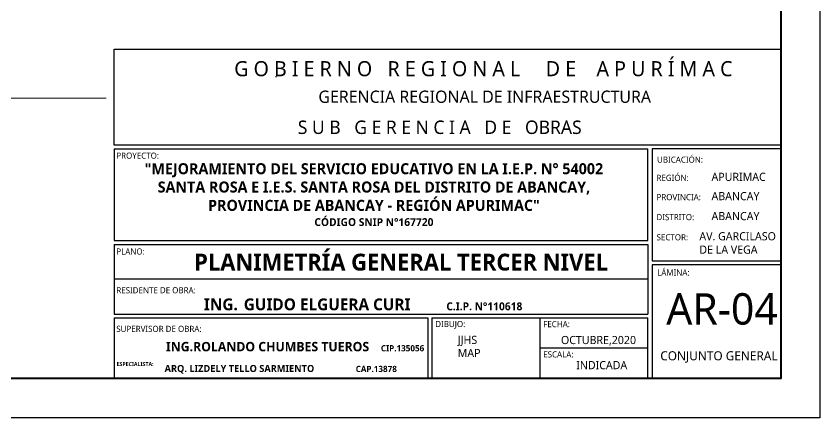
# Model space of a CAD drawing. Header units: millimetres. Extents: x 1 to 121, y 0 to 90.
# Drawn here: x 100.26 to 120.76, y -0.05 to 10.19 of the extents above; entities that cross this region are included whole.
import ezdxf

# ---------------------------------------------------------------- set-up
doc = ezdxf.new("R2010")
doc.units = ezdxf.units.MM
for name, color, linetype, lineweight in [('cotas', 7, 'Continuous', 5), ('LINEAS_IND.', 252, 'Continuous', 5), ('Membrete', 250, 'Continuous', 15)]:
    doc.layers.add(name, color=color, linetype=linetype, lineweight=lineweight)
doc.styles.add('Generales', font='trebuc.ttf', dxfattribs={"height": 0.1})

msp = doc.modelspace()

# ---------------------------------------------------------------- linework, layer by layer
at = {"color": 7}
msp.add_lwpolyline([(0.76, 89.953), (120.76, 89.953), (120.76, -0.047), (0.76, -0.047), (0.76, 89.953)], dxfattribs=at)
at = {"color": 7, "lineweight": 40}
msp.add_lwpolyline([(1.76, 88.953), (119.76, 88.953), (119.76, 0.953), (1.76, 0.953)], close=True, dxfattribs=at)
at = {"layer": 'cotas', "color": 7}
msp.add_line((79.19, 8.099), (102.555, 8.099), dxfattribs=at)
at = {"layer": 'LINEAS_IND.', "color": 7, "ltscale": 0.5}
msp.add_line((106.879, 8.646, 1.02), (106.899, 8.636, 1.02), dxfattribs=at)
at = {"layer": 'Membrete', "color": 7, "lineweight": 30, "ltscale": 0.5}
for p, q in [((102.758, 6.898), (102.758, 9.342)), ((102.758, 9.342), (119.76, 9.342)), ((119.76, 6.898), (102.758, 6.898)), ((102.758, 6.808), (116.37, 6.808)), ((102.758, 6.808), (102.758, 4.47)), ((102.76, 4.47), (116.37, 4.47)), ((102.76, 4.367), (116.37, 4.367)), ((102.76, 4.367), (102.76, 2.599)), ((116.37, 4.367), (116.37, 2.599)), ((116.37, 3.483), (102.76, 3.483)), ((102.76, 2.599), (116.37, 2.599)), ((102.76, 2.499), (110.76, 2.499)), ((102.76, 2.499), (102.76, 0.953)), ((110.76, 2.499), (110.76, 0.953)), ((110.864, 2.499), (116.37, 2.499)), ((110.864, 2.499), (110.864, 0.953)), ((116.37, 1.726), (113.617, 1.726))]:
    msp.add_line(p, q, dxfattribs=at)
at = {"layer": 'Membrete', "color": 7, "lineweight": 20, "ltscale": 0.5}
msp.add_line((119.76, 9.342), (102.758, 9.342), dxfattribs=at)
msp.add_lwpolyline([(119.76, 6.898), (119.76, 9.342)], dxfattribs=at)
at = {"layer": 'Membrete', "color": 7, "lineweight": 30, "ltscale": 0.5}
for points in [[(119.76, 6.898), (119.76, 9.342)], [(116.37, 4.47), (116.37, 6.808)], [(110.864, 0.953), (116.37, 0.953), (116.37, 2.499)], [(113.617, 2.499), (113.617, 0.953)]]:
    msp.add_lwpolyline(points, dxfattribs=at)
for points in [[(119.76, 6.808), (116.483, 6.808), (116.483, 3.954), (119.76, 3.954)], [(119.76, 3.854), (116.483, 3.854), (116.483, 0.953), (119.76, 0.953)]]:
    msp.add_lwpolyline(points, close=True, dxfattribs=at)
at = {"layer": 'Membrete', "color": 7, "lineweight": 18, "ltscale": 0.5}
msp.add_lwpolyline([(102.76, 0.953), (110.76, 0.953)], dxfattribs=at)
msp.add_lwpolyline([(102.76, 0.953), (110.76, 0.953)], dxfattribs=at)

# ---------------------------------------------------------------- texts
at = {"layer": 'Membrete', "color": 7, "lineweight": 5, "style": 'Generales'}
for s, height, p in [('G O B I E R N O   R E G I O N A L     D E    A P U R Í M A C   ', 0.384, (105.822, 8.657)), ('GERENCIA REGIONAL DE INFRAESTRUCTURA', 0.31135, (107.969, 7.979)), ('S U B   G E R E N C I A   D E   OBRAS', 0.34249, (107.444, 7.185))]:
    msp.add_text(s, height=height, dxfattribs=at).set_placement(p)
at = {"layer": 'Membrete', "color": 7, "ltscale": 0.5, "style": 'Generales'}
for s, height, p in [('PROYECTO:', 0.1557, (102.815, 6.556)), ('UBICACIÓN:', 0.1557, (116.606, 6.454)), ('REGIÓN:', 0.1557, (116.591, 5.99)), ('APURIMAC', 0.2076, (117.995, 5.99)), ('PROVINCIA:', 0.1557, (116.591, 5.499)), ('ABANCAY', 0.2076, (117.995, 5.499)), ('DISTRITO:', 0.1557, (116.591, 4.99)), ('ABANCAY', 0.2076, (117.995, 4.99)), ('SECTOR: ', 0.1557, (116.594, 4.476)), ('AV. GARCILASO  ', 0.20757, (117.685, 4.476)), ('DE LA VEGA', 0.2076, (117.685, 4.135)), ('PLANO:', 0.1557, (102.815, 4.114)), ('LÁMINA:', 0.1557, (116.608, 3.578)), ('RESIDENTE DE OBRA:', 0.15568, (102.815, 3.127)), ('AR-04', 0.8, (116.841, 2.329)), ('SUPERVISOR DE OBRA:', 0.15568, (102.815, 2.143)), ('DIBUJO:', 0.1557, (110.95, 2.266)), ('FECHA:', 0.1557, (113.703, 2.264)), ('JJHS', 0.2076, (111.522, 1.836)), ('OCTUBRE,2020', 0.20757, (114.155, 1.833)), ('MAP', 0.2076, (111.522, 1.502)), ('ESCALA:', 0.1557, (113.703, 1.493)), ('CONJUNTO GENERAL', 0.23149, (116.689, 1.419)), ('INDICADA', 0.2076, (114.545, 1.193))]:
    msp.add_text(s, height=height, dxfattribs=at).set_placement(p)
at = {"layer": 'Membrete', "color": 7, "ltscale": 0.5, "attachment_point": 1, "style": 'Generales'}
for s, insert, char_height, width in [('\\pxqc;{\\fTrebuchet MS|b1|i0|c0|p34;\\H0.6891x;"MEJORAMIENTO DEL SERVICIO EDUCATIVO EN LA I.E.P. N° 54002 \\PSANTA ROSA E I.E.S. SANTA ROSA DEL DISTRITO DE ABANCAY, \\PPROVINCIA DE ABANCAY - REGIÓN APURIMAC"\\H1.4512x;\\P\\H0.49222x;CÓDIGO SNIP N°167720}', (102.535, 6.441), 0.406329, 13.70098), ('{\\fTrebuchet MS|b1|i0|c0|p34;PLANIMETRÍA GENERAL TERCER NIVEL}', (104.8, 4.136), 0.4289, 13.24789), ('\\pxi-2.5313,l3.5313,t3.5313;{\\fTrebuchet MS|b1|i0|c0|p34;\\H0.88598x;ING.^IGUIDO ELGUERA CURI         \\H0.66667x;C.I.P. N°110618}', (104.711, 2.995), 0.338607, 10.53891), ('{\\fTrebuchet MS|b1|i0|c0|p34;\\H1.0054x;ING.ROLANDO CHUMBES TUEROS\\H0.73511x;     \\H0.89565x;CIP.135056}', (104.082, 1.888), 0.238702, 8.57843), ('{\\fTrebuchet MS|b1|i0|c0|p34;ESPECIALISTA:}', (102.823, 1.373), 0.1, 1.74895), ('\\pxt8;{\\fTrebuchet MS|b1|i0|c0|p34;\\H0.75408x;ARQ. LIZDELY TELLO SARMIENTO\\H1.3333x;             \\H0.6584x;CAP.13878}', (104.047, 1.301), 0.238702, 8.20559)]:
    msp.add_mtext(s, dxfattribs=dict(at, insert=insert, char_height=char_height, width=width))

doc.saveas('drawing.dxf')
